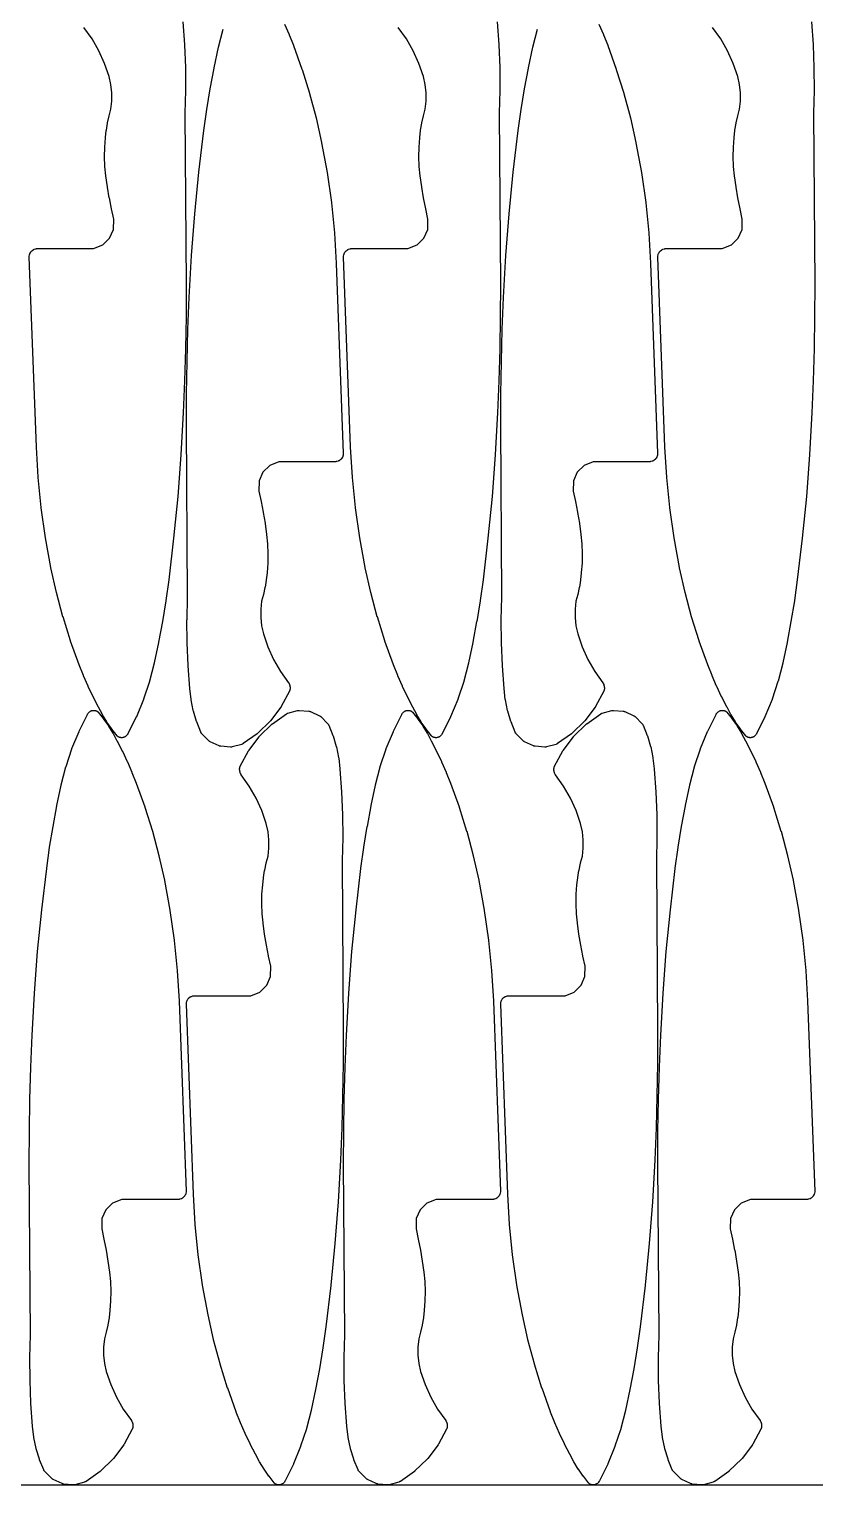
# Model space of a CAD drawing. Header units: metres. Extents: x 0 to 3000, y 0 to 1240.
# Drawn here: x 401 to 736, y 0 to 620 of the extents above; entities that cross this region are included whole.
import ezdxf

# ---------------------------------------------------------------- set-up
doc = ezdxf.new("R2010")
doc.units = ezdxf.units.M

msp = doc.modelspace()

# ---------------------------------------------------------------- linework, layer by layer
at = {"color": 7}
msp.add_lwpolyline([(0, 0), (3000, 0), (3000, 1240), (0, 1240), (0, 0)], close=True, dxfattribs=at)
at = {"color": 1}
for points in [[(466.71, 622.64), (467.42, 612.99), (467.43, 612.92), (467.82, 603.25), (467.82, 603.19), (467.89, 593.52), (467.89, 593.45), (467.63, 583.81), (468.15, 510.93), (468.15, 510.92), (468.15, 510.91), (468.09, 497.26), (468.09, 497.24), (467.87, 483.6), (467.87, 483.57), (467.48, 469.94), (467.48, 469.91), (466.93, 456.28), (466.93, 456.26), (466.93, 456.25), (465.94, 438.49), (465.93, 438.44), (464.57, 420.71), (464.56, 420.67), (462.83, 402.96), (462.83, 402.92), (460.73, 385.25), (460.73, 385.23), (460.72, 385.21), (459.48, 376.34), (459.47, 376.3), (458.03, 367.46), (458.02, 367.42), (456.38, 358.61), (456.37, 358.57), (454.53, 349.81), (454.52, 349.76), (454.51, 349.72), (452.54, 342.05), (452.5, 341.91), (450, 334.41), (449.95, 334.28), (446.95, 326.96), (446.89, 326.84), (443.39, 319.73), (443.37, 319.71), (443.37, 319.69), (443.33, 319.63), (443.29, 319.56), (443.28, 319.54), (443.27, 319.52), (443.05, 319.2), (442.94, 319.04), (442.81, 318.9), (442.67, 318.76), (442.51, 318.64), (442.2, 318.43), (442.04, 318.33), (441.87, 318.25), (441.69, 318.18), (441.51, 318.13), (441.14, 318.05), (440.95, 318.01), (440.75, 318), (440.56, 318), (440.36, 318.03), (439.98, 318.09), (439.93, 318.11), (439.88, 318.11), (439.84, 318.13), (439.79, 318.14), (439.74, 318.15), (439.69, 318.17), (439.65, 318.18), (439.6, 318.2), (439.56, 318.22), (439.51, 318.24), (439.47, 318.26), (439.42, 318.28), (439.38, 318.3), (439.33, 318.33), (439.29, 318.35), (439.25, 318.37), (439.21, 318.4), (439.17, 318.43), (439.13, 318.46), (439.09, 318.49), (439.05, 318.52), (439.01, 318.55), (438.98, 318.58), (438.94, 318.61), (438.91, 318.65), (438.87, 318.69), (438.84, 318.72), (438.81, 318.76), (438.78, 318.8), (438.74, 318.84), (436.55, 321.64), (436.49, 321.73), (434.46, 324.66), (434.4, 324.75), (432.54, 327.78), (432.49, 327.88), (430.8, 331.02), (430.8, 331.03), (430.79, 331.05), (428.55, 335.38), (428.52, 335.44), (426.42, 339.84), (426.39, 339.9), (424.43, 344.37), (424.41, 344.43), (422.59, 348.96), (422.58, 349), (422.57, 349.03), (418.96, 359.1), (418.93, 359.18), (415.74, 369.39), (415.72, 369.47), (412.96, 379.8), (412.94, 379.88), (410.6, 390.32), (410.59, 390.35), (410.58, 390.39), (408.25, 403.06), (408.24, 403.14), (406.43, 415.88), (406.42, 415.97), (405.14, 428.77), (405.14, 428.86), (404.39, 441.71), (404.39, 441.73), (404.39, 441.75), (401.36, 522.58), (401.36, 522.67), (401.36, 522.76), (401.36, 522.77), (401.36, 522.77), (401.37, 522.86), (401.38, 522.95), (401.46, 523.51), (401.5, 523.69), (401.55, 523.87), (401.62, 524.04), (401.71, 524.21), (401.98, 524.67), (402.08, 524.83), (402.19, 524.97), (402.31, 525.1), (402.45, 525.23), (402.87, 525.57), (403.02, 525.68), (403.18, 525.77), (403.34, 525.86), (403.52, 525.92), (404.05, 526.09), (404.07, 526.1), (404.08, 526.1), (404.16, 526.12), (404.24, 526.14), (404.26, 526.15), (404.27, 526.15), (404.35, 526.16), (404.43, 526.18), (404.45, 526.18), (404.47, 526.18), (404.55, 526.18), (404.63, 526.19), (404.65, 526.19), (404.66, 526.19), (428.75, 526.19), (432.67, 527.77), (432.67, 527.77), (435.57, 530.62), (437.2, 534.33), (437.3, 538.71), (436.35, 543.07), (436.34, 543.11), (435.46, 547.72), (435.45, 547.77), (434.67, 552.4), (434.66, 552.44), (434, 557.09), (433.99, 557.13), (433.99, 557.17), (433.59, 561.12), (433.58, 561.24), (433.42, 565.2), (433.42, 565.32), (433.5, 569.28), (433.51, 569.4), (433.83, 573.35), (433.83, 573.38), (433.83, 573.41), (434.17, 576.44), (434.18, 576.55), (434.67, 579.55), (434.69, 579.66), (435.34, 582.63), (435.37, 582.73), (436.12, 585.53), (436.52, 588.99), (436.52, 592.51), (436.13, 596), (435.35, 599.45), (433.46, 605), (431.04, 610.34), (428.12, 615.42), (424.66, 620.28)], [(510.01, 621.76), (511.97, 617.29), (511.99, 617.23), (513.81, 612.7), (513.82, 612.66), (513.84, 612.63), (517.44, 602.56), (517.47, 602.48), (520.66, 592.27), (520.68, 592.19), (523.44, 581.86), (523.46, 581.78), (525.8, 571.34), (525.81, 571.31), (525.82, 571.27), (528.15, 558.6), (528.16, 558.52), (529.97, 545.78), (529.98, 545.7), (531.26, 532.89), (531.26, 532.8), (532.01, 519.95), (532.01, 519.93), (532.01, 519.91), (535.04, 439.08), (535.04, 438.99), (535.04, 438.9), (535.04, 438.89), (535.04, 438.89), (535.03, 438.8), (535.02, 438.71), (534.94, 438.15), (534.9, 437.97), (534.85, 437.79), (534.78, 437.62), (534.69, 437.46), (534.42, 436.99), (534.33, 436.83), (534.21, 436.69), (534.09, 436.56), (533.95, 436.43), (533.53, 436.09), (533.38, 435.98), (533.22, 435.89), (533.06, 435.81), (532.88, 435.74), (532.35, 435.57), (532.33, 435.56), (532.32, 435.56), (532.24, 435.54), (532.16, 435.52), (532.14, 435.52), (532.13, 435.51), (532.05, 435.5), (531.97, 435.49), (531.95, 435.48), (531.93, 435.48), (531.85, 435.48), (531.77, 435.47), (531.76, 435.47), (531.74, 435.47), (507.65, 435.47), (503.73, 433.89), (503.73, 433.89), (500.83, 431.05), (499.2, 427.33), (499.1, 422.95), (500.05, 418.59), (500.06, 418.55), (500.94, 413.94), (500.95, 413.89), (501.73, 409.26), (501.74, 409.22), (502.41, 404.57), (502.41, 404.53), (502.42, 404.49), (502.81, 400.54), (502.82, 400.42), (502.98, 396.46), (502.98, 396.34), (502.9, 392.38), (502.9, 392.26), (502.57, 388.31), (502.57, 388.28), (502.57, 388.25), (502.23, 385.22), (502.22, 385.11), (501.73, 382.11), (501.71, 382.01), (501.06, 379.03), (501.04, 378.93), (500.28, 376.13), (499.88, 372.67), (499.88, 369.15), (500.27, 365.66), (501.05, 362.21), (502.94, 356.66), (505.36, 351.32), (508.28, 346.24), (511.74, 341.38), (511.79, 341.3), (511.84, 341.22), (511.84, 341.22), (511.85, 341.21), (511.89, 341.13), (511.93, 341.05), (512.09, 340.69), (512.16, 340.52), (512.22, 340.34), (512.31, 339.96), (512.35, 339.78), (512.36, 339.6), (512.39, 339.21), (512.39, 339.02), (512.37, 338.83), (512.32, 338.45), (512.31, 338.38), (512.3, 338.32), (512.29, 338.28), (512.29, 338.25), (512.27, 338.19), (512.25, 338.13), (512.24, 338.1), (512.23, 338.06), (512.21, 338), (512.19, 337.94), (512.17, 337.91), (512.16, 337.88), (512.13, 337.82), (512.1, 337.76), (508.64, 331.3), (508.56, 331.17), (508.48, 331.04), (504.09, 325.22), (503.99, 325.11), (503.89, 324.99), (498.66, 319.92), (498.54, 319.81), (498.42, 319.72), (492.44, 315.48), (492.39, 315.45), (492.35, 315.42), (492.31, 315.4), (492.28, 315.38), (492.23, 315.35), (492.18, 315.32), (492.14, 315.31), (492.1, 315.29), (492.05, 315.27), (492, 315.25), (491.96, 315.23), (491.92, 315.22), (491.86, 315.2), (491.81, 315.19), (487.69, 314.07), (487.52, 314.03), (487.35, 314.01), (487.17, 314), (487, 314.01), (482.87, 314.37), (482.7, 314.39), (482.53, 314.43), (482.36, 314.48), (482.2, 314.55), (478.44, 316.28), (478.29, 316.37), (478.14, 316.46), (478, 316.57), (477.87, 316.68), (474.85, 319.7), (474.85, 319.7), (474.84, 319.71), (474.78, 319.78), (474.72, 319.84), (474.72, 319.85), (474.71, 319.86), (474.66, 319.93), (474.6, 320), (474.6, 320.01), (474.59, 320.01), (474.55, 320.09), (474.5, 320.17), (474.5, 320.18), (474.5, 320.18), (474.46, 320.27), (474.42, 320.35), (474.42, 320.35), (474.41, 320.36), (472.65, 324.7), (472.59, 324.88), (471.23, 329.35), (471.19, 329.53), (470.25, 334.11), (470.22, 334.29), (469.7, 338.95), (469.7, 338.99), (469.69, 339.02), (468.98, 348.67), (468.97, 348.74), (468.58, 358.41), (468.58, 358.47), (468.51, 368.15), (468.52, 368.21), (468.77, 377.85), (468.25, 450.73), (468.25, 450.74), (468.25, 450.75), (468.31, 464.4), (468.31, 464.42), (468.53, 478.06), (468.53, 478.09), (468.92, 491.72), (468.92, 491.75), (469.47, 505.38), (469.47, 505.4), (469.47, 505.41), (470.47, 523.18), (470.47, 523.22), (471.83, 540.95), (471.84, 540.99), (473.57, 558.7), (473.57, 558.74), (475.67, 576.41), (475.68, 576.43), (475.68, 576.45), (476.92, 585.32), (476.93, 585.36), (478.38, 594.2), (478.38, 594.24), (480.02, 603.05), (480.03, 603.09), (481.87, 611.86), (481.88, 611.9), (481.89, 611.94), (483.86, 619.61)], [(600.49, 622.64), (601.21, 612.99), (601.21, 612.92), (601.6, 603.25), (601.61, 603.19), (601.67, 593.52), (601.67, 593.45), (601.41, 583.81), (601.94, 510.93), (601.94, 510.92), (601.94, 510.91), (601.88, 497.26), (601.88, 497.24), (601.66, 483.6), (601.66, 483.57), (601.27, 469.94), (601.27, 469.91), (600.72, 456.28), (600.72, 456.26), (600.72, 456.25), (599.72, 438.49), (599.72, 438.44), (598.35, 420.71), (598.35, 420.67), (596.62, 402.96), (596.61, 402.92), (594.52, 385.25), (594.51, 385.23), (594.51, 385.21), (593.26, 376.34), (593.26, 376.3), (591.81, 367.46), (591.8, 367.42), (590.16, 358.61), (590.15, 358.57), (588.32, 349.81), (588.31, 349.76), (588.3, 349.72), (586.32, 342.05), (586.28, 341.91), (583.79, 334.41), (583.74, 334.28), (580.73, 326.96), (580.68, 326.84), (577.17, 319.73), (577.16, 319.71), (577.15, 319.69), (577.11, 319.63), (577.08, 319.56), (577.06, 319.54), (577.05, 319.52), (576.84, 319.2), (576.72, 319.04), (576.59, 318.9), (576.45, 318.76), (576.3, 318.64), (575.99, 318.43), (575.82, 318.33), (575.65, 318.25), (575.48, 318.18), (575.29, 318.13), (574.93, 318.05), (574.73, 318.01), (574.54, 318), (574.34, 318), (574.15, 318.03), (573.77, 318.09), (573.72, 318.11), (573.67, 318.11), (573.62, 318.13), (573.58, 318.14), (573.53, 318.15), (573.48, 318.17), (573.43, 318.18), (573.39, 318.2), (573.34, 318.22), (573.29, 318.24), (573.25, 318.26), (573.21, 318.28), (573.16, 318.3), (573.12, 318.33), (573.08, 318.35), (573.04, 318.37), (573, 318.4), (572.95, 318.43), (572.92, 318.46), (572.88, 318.49), (572.84, 318.52), (572.8, 318.55), (572.76, 318.58), (572.73, 318.61), (572.69, 318.65), (572.66, 318.69), (572.63, 318.72), (572.59, 318.76), (572.56, 318.8), (572.53, 318.84), (570.34, 321.64), (570.27, 321.73), (568.25, 324.66), (568.19, 324.75), (566.33, 327.78), (566.27, 327.88), (564.59, 331.02), (564.58, 331.03), (564.58, 331.05), (562.33, 335.38), (562.31, 335.44), (560.2, 339.84), (560.18, 339.9), (558.22, 344.37), (558.19, 344.43), (556.38, 348.96), (556.37, 349), (556.35, 349.03), (552.74, 359.1), (552.72, 359.18), (549.53, 369.39), (549.51, 369.47), (546.74, 379.8), (546.72, 379.88), (544.38, 390.32), (544.38, 390.35), (544.37, 390.39), (542.04, 403.06), (542.02, 403.14), (540.22, 415.88), (540.21, 415.97), (538.93, 428.77), (538.92, 428.86), (538.17, 441.71), (538.17, 441.73), (538.17, 441.75), (535.14, 522.58), (535.14, 522.67), (535.14, 522.76), (535.15, 522.77), (535.15, 522.77), (535.16, 522.86), (535.16, 522.95), (535.25, 523.51), (535.29, 523.69), (535.34, 523.87), (535.41, 524.04), (535.49, 524.21), (535.76, 524.67), (535.86, 524.83), (535.97, 524.97), (536.1, 525.1), (536.23, 525.23), (536.65, 525.57), (536.8, 525.68), (536.96, 525.77), (537.13, 525.86), (537.3, 525.92), (537.84, 526.09), (537.85, 526.1), (537.87, 526.1), (537.95, 526.12), (538.03, 526.14), (538.04, 526.15), (538.06, 526.15), (538.14, 526.16), (538.22, 526.18), (538.24, 526.18), (538.25, 526.18), (538.33, 526.18), (538.41, 526.19), (538.43, 526.19), (538.45, 526.19), (562.54, 526.19), (566.46, 527.77), (566.46, 527.77), (569.35, 530.62), (570.99, 534.33), (571.09, 538.71), (570.14, 543.07), (570.13, 543.11), (569.24, 547.72), (569.23, 547.77), (568.46, 552.4), (568.45, 552.44), (567.78, 557.09), (567.78, 557.13), (567.77, 557.17), (567.37, 561.12), (567.36, 561.24), (567.21, 565.2), (567.2, 565.32), (567.29, 569.28), (567.29, 569.4), (567.61, 573.35), (567.62, 573.38), (567.62, 573.41), (567.95, 576.44), (567.97, 576.55), (568.46, 579.55), (568.48, 579.66), (569.13, 582.63), (569.15, 582.73), (569.91, 585.53), (570.3, 588.99), (570.31, 592.51), (569.92, 596), (569.13, 599.45), (567.24, 605), (564.83, 610.34), (561.91, 615.42), (558.45, 620.28)], [(643.8, 621.76), (645.75, 617.29), (645.78, 617.23), (647.6, 612.7), (647.61, 612.66), (647.62, 612.63), (651.23, 602.56), (651.25, 602.48), (654.44, 592.27), (654.47, 592.19), (657.23, 581.86), (657.25, 581.78), (659.59, 571.34), (659.59, 571.31), (659.6, 571.27), (661.94, 558.6), (661.95, 558.52), (663.76, 545.78), (663.77, 545.7), (665.04, 532.89), (665.05, 532.8), (665.8, 519.95), (665.8, 519.93), (665.8, 519.91), (668.83, 439.08), (668.83, 438.99), (668.83, 438.9), (668.83, 438.89), (668.83, 438.89), (668.82, 438.8), (668.81, 438.71), (668.72, 438.15), (668.69, 437.97), (668.63, 437.79), (668.56, 437.62), (668.48, 437.46), (668.21, 436.99), (668.11, 436.83), (668, 436.69), (667.88, 436.56), (667.74, 436.43), (667.32, 436.09), (667.17, 435.98), (667.01, 435.89), (666.84, 435.81), (666.67, 435.74), (666.14, 435.57), (666.12, 435.56), (666.11, 435.56), (666.03, 435.54), (665.95, 435.52), (665.93, 435.52), (665.91, 435.51), (665.83, 435.5), (665.75, 435.49), (665.74, 435.48), (665.72, 435.48), (665.64, 435.48), (665.56, 435.47), (665.54, 435.47), (665.52, 435.47), (641.44, 435.47), (637.52, 433.89), (637.52, 433.89), (634.62, 431.05), (632.99, 427.33), (632.89, 422.95), (633.83, 418.59), (633.84, 418.55), (634.73, 413.94), (634.74, 413.89), (635.52, 409.26), (635.52, 409.22), (636.19, 404.57), (636.19, 404.53), (636.2, 404.49), (636.6, 400.54), (636.61, 400.42), (636.77, 396.46), (636.77, 396.34), (636.69, 392.38), (636.68, 392.26), (636.36, 388.31), (636.36, 388.28), (636.35, 388.25), (636.02, 385.22), (636, 385.11), (635.51, 382.11), (635.49, 382.01), (634.85, 379.03), (634.82, 378.93), (634.06, 376.13), (633.67, 372.67), (633.67, 369.15), (634.06, 365.66), (634.84, 362.21), (636.73, 356.66), (639.15, 351.32), (642.07, 346.24), (645.53, 341.38), (645.58, 341.3), (645.62, 341.22), (645.63, 341.22), (645.63, 341.21), (645.67, 341.13), (645.72, 341.05), (645.88, 340.69), (645.95, 340.52), (646, 340.34), (646.1, 339.96), (646.13, 339.78), (646.15, 339.6), (646.17, 339.21), (646.17, 339.02), (646.16, 338.83), (646.11, 338.45), (646.1, 338.38), (646.09, 338.32), (646.08, 338.28), (646.07, 338.25), (646.05, 338.19), (646.04, 338.13), (646.03, 338.1), (646.02, 338.06), (645.99, 338), (645.97, 337.94), (645.96, 337.91), (645.95, 337.88), (645.92, 337.82), (645.89, 337.76), (642.43, 331.3), (642.35, 331.17), (642.26, 331.04), (637.88, 325.22), (637.78, 325.11), (637.67, 324.99), (632.45, 319.92), (632.33, 319.81), (632.21, 319.72), (626.23, 315.48), (626.18, 315.45), (626.13, 315.42), (626.1, 315.4), (626.06, 315.38), (626.01, 315.35), (625.96, 315.32), (625.92, 315.31), (625.89, 315.29), (625.83, 315.27), (625.78, 315.25), (625.74, 315.23), (625.7, 315.22), (625.65, 315.2), (625.59, 315.19), (621.48, 314.07), (621.31, 314.03), (621.13, 314.01), (620.96, 314), (620.78, 314.01), (616.65, 314.37), (616.48, 314.39), (616.31, 314.43), (616.15, 314.48), (615.99, 314.55), (612.23, 316.28), (612.07, 316.37), (611.92, 316.46), (611.78, 316.57), (611.65, 316.68), (608.64, 319.7), (608.63, 319.7), (608.63, 319.71), (608.57, 319.78), (608.51, 319.84), (608.5, 319.85), (608.5, 319.86), (608.44, 319.93), (608.39, 320), (608.39, 320.01), (608.38, 320.01), (608.33, 320.09), (608.29, 320.17), (608.28, 320.18), (608.28, 320.18), (608.24, 320.27), (608.2, 320.35), (608.2, 320.35), (608.2, 320.36), (606.43, 324.7), (606.37, 324.88), (605.02, 329.35), (604.97, 329.53), (604.03, 334.11), (604, 334.29), (603.49, 338.95), (603.48, 338.99), (603.48, 339.02), (602.76, 348.67), (602.76, 348.74), (602.37, 358.41), (602.37, 358.47), (602.3, 368.15), (602.3, 368.21), (602.56, 377.85), (602.04, 450.73), (602.04, 450.74), (602.04, 450.75), (602.09, 464.4), (602.09, 464.42), (602.32, 478.06), (602.32, 478.09), (602.7, 491.72), (602.7, 491.75), (603.25, 505.38), (603.25, 505.4), (603.25, 505.41), (604.25, 523.18), (604.25, 523.22), (605.62, 540.95), (605.62, 540.99), (607.35, 558.7), (607.36, 558.74), (609.46, 576.41), (609.46, 576.43), (609.46, 576.45), (610.71, 585.32), (610.72, 585.36), (612.16, 594.2), (612.17, 594.24), (613.81, 603.05), (613.82, 603.09), (615.65, 611.86), (615.67, 611.9), (615.68, 611.94), (617.65, 619.61)], [(734.28, 622.64), (735, 612.99), (735, 612.92), (735.39, 603.25), (735.39, 603.19), (735.46, 593.52), (735.46, 593.45), (735.2, 583.81), (735.72, 510.93), (735.72, 510.92), (735.72, 510.91), (735.66, 497.26), (735.66, 497.24), (735.44, 483.6), (735.44, 483.57), (735.06, 469.94), (735.06, 469.91), (734.51, 456.28), (734.5, 456.26), (734.5, 456.25), (733.51, 438.49), (733.5, 438.44), (732.14, 420.71), (732.14, 420.67), (730.4, 402.96), (730.4, 402.92), (728.3, 385.25), (728.3, 385.23), (728.3, 385.21), (727.05, 376.34), (727.04, 376.3), (725.6, 367.46), (725.59, 367.42), (723.95, 358.61), (723.94, 358.57), (722.1, 349.81), (722.09, 349.76), (722.08, 349.72), (720.11, 342.05), (720.07, 341.91), (717.57, 334.41), (717.53, 334.28), (714.52, 326.96), (714.46, 326.84), (710.96, 319.73), (710.95, 319.71), (710.94, 319.69), (710.9, 319.63), (710.86, 319.56), (710.85, 319.54), (710.84, 319.52), (710.62, 319.2), (710.51, 319.04), (710.38, 318.9), (710.24, 318.76), (710.08, 318.64), (709.77, 318.43), (709.61, 318.33), (709.44, 318.25), (709.26, 318.18), (709.08, 318.13), (708.71, 318.05), (708.52, 318.01), (708.33, 318), (708.13, 318), (707.94, 318.03), (707.55, 318.09), (707.5, 318.11), (707.45, 318.11), (707.41, 318.13), (707.36, 318.14), (707.31, 318.15), (707.26, 318.17), (707.22, 318.18), (707.18, 318.2), (707.13, 318.22), (707.08, 318.24), (707.04, 318.26), (707, 318.28), (706.95, 318.3), (706.9, 318.33), (706.87, 318.35), (706.82, 318.37), (706.78, 318.4), (706.74, 318.43), (706.7, 318.46), (706.66, 318.49), (706.62, 318.52), (706.58, 318.55), (706.55, 318.58), (706.52, 318.61), (706.48, 318.65), (706.44, 318.69), (706.41, 318.72), (706.38, 318.76), (706.35, 318.8), (706.31, 318.84), (704.13, 321.64), (704.06, 321.73), (702.03, 324.66), (701.97, 324.75), (700.12, 327.78), (700.06, 327.88), (698.38, 331.02), (698.37, 331.03), (698.36, 331.05), (696.12, 335.38), (696.09, 335.44), (693.99, 339.84), (693.96, 339.9), (692, 344.37), (691.98, 344.43), (690.16, 348.96), (690.15, 349), (690.14, 349.03), (686.53, 359.1), (686.5, 359.18), (683.32, 369.39), (683.29, 369.47), (680.53, 379.8), (680.51, 379.88), (678.17, 390.32), (678.16, 390.35), (678.16, 390.39), (675.82, 403.06), (675.81, 403.14), (674, 415.88), (673.99, 415.97), (672.71, 428.77), (672.71, 428.86), (671.96, 441.71), (671.96, 441.73), (671.96, 441.75), (668.93, 522.58), (668.93, 522.67), (668.93, 522.76), (668.93, 522.77), (668.93, 522.77), (668.94, 522.86), (668.95, 522.95), (669.03, 523.51), (669.07, 523.69), (669.12, 523.87), (669.19, 524.04), (669.28, 524.21), (669.55, 524.67), (669.65, 524.83), (669.76, 524.97), (669.88, 525.1), (670.02, 525.23), (670.44, 525.57), (670.59, 525.68), (670.75, 525.77), (670.92, 525.86), (671.09, 525.92), (671.62, 526.09), (671.64, 526.1), (671.65, 526.1), (671.73, 526.12), (671.81, 526.14), (671.83, 526.15), (671.84, 526.15), (671.92, 526.16), (672, 526.18), (672.02, 526.18), (672.04, 526.18), (672.12, 526.18), (672.2, 526.19), (672.22, 526.19), (672.23, 526.19), (696.32, 526.19), (700.24, 527.77), (700.24, 527.77), (703.14, 530.62), (704.77, 534.33), (704.87, 538.71), (703.93, 543.07), (703.92, 543.11), (703.03, 547.72), (703.02, 547.77), (702.24, 552.4), (702.24, 552.44), (701.57, 557.09), (701.56, 557.13), (701.56, 557.17), (701.16, 561.12), (701.15, 561.24), (700.99, 565.2), (700.99, 565.32), (701.07, 569.28), (701.08, 569.4), (701.4, 573.35), (701.4, 573.38), (701.4, 573.41), (701.74, 576.44), (701.75, 576.55), (702.25, 579.55), (702.27, 579.66), (702.91, 582.63), (702.94, 582.73), (703.7, 585.53), (704.09, 588.99), (704.09, 592.51), (703.7, 596), (702.92, 599.45), (701.03, 605), (698.61, 610.34), (695.69, 615.42), (692.23, 620.28)]]:
    msp.add_lwpolyline(points, dxfattribs=at)
for points in [[(436.84, 119.89), (433.94, 117.05), (432.31, 113.33), (432.21, 108.95), (433.15, 104.59), (433.16, 104.55), (434.05, 99.94), (434.06, 99.89), (434.84, 95.26), (434.84, 95.22), (435.51, 90.57), (435.52, 90.53), (435.52, 90.49), (435.92, 86.54), (435.93, 86.42), (436.09, 82.46), (436.09, 82.34), (436.01, 78.38), (436, 78.26), (435.68, 74.31), (435.68, 74.28), (435.68, 74.25), (435.34, 71.22), (435.33, 71.11), (434.83, 68.11), (434.81, 68.01), (434.17, 65.03), (434.14, 64.93), (433.38, 62.13), (432.99, 58.67), (432.99, 55.15), (433.38, 51.66), (434.16, 48.21), (436.05, 42.66), (438.47, 37.32), (441.39, 32.24), (444.85, 27.38), (444.9, 27.3), (444.95, 27.22), (444.95, 27.22), (444.95, 27.21), (444.99, 27.13), (445.04, 27.05), (445.2, 26.69), (445.27, 26.52), (445.32, 26.34), (445.42, 25.96), (445.45, 25.78), (445.47, 25.6), (445.49, 25.21), (445.5, 25.02), (445.48, 24.83), (445.43, 24.45), (445.42, 24.38), (445.41, 24.32), (445.4, 24.28), (445.39, 24.25), (445.38, 24.19), (445.36, 24.13), (445.35, 24.1), (445.34, 24.06), (445.32, 24), (445.29, 23.94), (445.28, 23.91), (445.27, 23.88), (445.24, 23.82), (445.21, 23.76), (441.75, 17.3), (441.67, 17.17), (441.58, 17.04), (437.2, 11.22), (437.1, 11.11), (436.99, 10.99), (431.77, 5.92), (431.65, 5.81), (431.53, 5.72), (425.55, 1.48), (425.5, 1.45), (425.45, 1.42), (425.42, 1.4), (425.38, 1.38), (425.33, 1.35), (425.28, 1.32), (425.24, 1.31), (425.21, 1.29), (425.15, 1.27), (425.1, 1.25), (425.06, 1.23), (425.03, 1.22), (424.97, 1.2), (424.92, 1.19), (420.8, 0.07), (420.63, 0.03), (420.45, 0.01), (420.28, 0), (420.1, 0.01), (415.98, 0.37), (415.8, 0.39), (415.64, 0.43), (415.47, 0.48), (415.31, 0.55), (411.55, 2.28), (411.39, 2.37), (411.24, 2.46), (411.1, 2.57), (410.98, 2.68), (407.96, 5.7), (407.95, 5.7), (407.95, 5.71), (407.89, 5.78), (407.83, 5.84), (407.82, 5.85), (407.82, 5.86), (407.76, 5.93), (407.71, 6), (407.71, 6.01), (407.7, 6.01), (407.66, 6.09), (407.61, 6.17), (407.61, 6.18), (407.6, 6.18), (407.56, 6.27), (407.52, 6.35), (407.52, 6.35), (407.52, 6.36), (405.76, 10.7), (405.69, 10.88), (404.34, 15.35), (404.29, 15.53), (403.35, 20.11), (403.32, 20.29), (402.81, 24.95), (402.8, 24.99), (402.8, 25.02), (402.08, 34.67), (402.08, 34.74), (401.69, 44.41), (401.69, 44.47), (401.62, 54.15), (401.62, 54.21), (401.88, 63.85), (401.36, 136.73), (401.36, 136.74), (401.36, 136.75), (401.41, 150.4), (401.42, 150.42), (401.64, 164.06), (401.64, 164.09), (402.02, 177.72), (402.02, 177.75), (402.57, 191.38), (402.58, 191.4), (402.58, 191.41), (403.57, 209.18), (403.57, 209.22), (404.94, 226.95), (404.94, 226.99), (406.68, 244.7), (406.68, 244.74), (408.78, 262.41), (408.78, 262.43), (408.78, 262.45), (410.03, 271.32), (410.04, 271.36), (411.48, 280.2), (411.49, 280.24), (413.13, 289.05), (413.14, 289.09), (414.98, 297.86), (414.99, 297.9), (415, 297.94), (416.97, 305.61), (417.01, 305.75), (419.51, 313.25), (419.55, 313.38), (422.56, 320.7), (422.62, 320.83), (426.12, 327.93), (426.13, 327.95), (426.14, 327.97), (426.18, 328.03), (426.22, 328.1), (426.23, 328.12), (426.24, 328.14), (426.46, 328.46), (426.57, 328.62), (426.7, 328.77), (426.84, 328.9), (427, 329.02), (427.31, 329.23), (427.47, 329.33), (427.64, 329.41), (427.82, 329.48), (428, 329.53), (428.37, 329.61), (428.56, 329.65), (428.75, 329.66), (428.95, 329.66), (429.14, 329.63), (429.53, 329.57), (429.58, 329.56), (429.63, 329.55), (429.67, 329.53), (429.72, 329.52), (429.77, 329.51), (429.82, 329.49), (429.86, 329.48), (429.9, 329.46), (429.95, 329.44), (430, 329.42), (430.04, 329.4), (430.08, 329.38), (430.13, 329.36), (430.18, 329.34), (430.21, 329.31), (430.26, 329.29), (430.3, 329.26), (430.34, 329.23), (430.38, 329.2), (430.42, 329.18), (430.45, 329.14), (430.5, 329.11), (430.53, 329.08), (430.56, 329.05), (430.6, 329.01), (430.64, 328.97), (430.67, 328.94), (430.7, 328.91), (430.73, 328.86), (430.77, 328.83), (432.95, 326.02), (433.02, 325.93), (435.05, 323), (435.11, 322.91), (436.96, 319.88), (437.02, 319.78), (438.7, 316.64), (438.71, 316.63), (438.72, 316.61), (440.96, 312.28), (440.99, 312.22), (443.09, 307.82), (443.12, 307.76), (445.08, 303.29), (445.1, 303.23), (446.92, 298.7), (446.93, 298.66), (446.94, 298.63), (450.55, 288.56), (450.58, 288.48), (453.76, 278.27), (453.79, 278.19), (456.55, 267.86), (456.57, 267.78), (458.91, 257.34), (458.92, 257.31), (458.92, 257.27), (461.26, 244.6), (461.27, 244.52), (463.08, 231.78), (463.09, 231.7), (464.36, 218.89), (464.37, 218.8), (465.12, 205.95), (465.12, 205.93), (465.12, 205.91), (468.15, 125.08), (468.15, 124.99), (468.15, 124.9), (468.15, 124.89), (468.15, 124.89), (468.14, 124.8), (468.13, 124.71), (468.05, 124.15), (468.01, 123.97), (467.96, 123.79), (467.89, 123.62), (467.8, 123.46), (467.53, 122.99), (467.43, 122.83), (467.32, 122.69), (467.2, 122.56), (467.06, 122.43), (466.64, 122.09), (466.49, 121.98), (466.33, 121.89), (466.16, 121.81), (465.99, 121.74), (465.46, 121.57), (465.44, 121.56), (465.43, 121.56), (465.35, 121.54), (465.27, 121.52), (465.25, 121.52), (465.24, 121.51), (465.16, 121.5), (465.07, 121.49), (465.06, 121.48), (465.04, 121.48), (464.96, 121.48), (464.88, 121.47), (464.86, 121.47), (464.85, 121.47), (440.76, 121.47), (436.84, 119.89)], [(499.56, 209.77), (502.46, 212.62), (504.09, 216.33), (504.19, 220.71), (503.25, 225.07), (503.24, 225.11), (502.35, 229.72), (502.34, 229.77), (501.56, 234.4), (501.56, 234.44), (500.89, 239.09), (500.88, 239.13), (500.88, 239.17), (500.48, 243.12), (500.47, 243.24), (500.31, 247.2), (500.31, 247.32), (500.39, 251.28), (500.4, 251.4), (500.72, 255.35), (500.72, 255.38), (500.73, 255.41), (501.06, 258.44), (501.08, 258.55), (501.57, 261.55), (501.59, 261.66), (502.23, 264.63), (502.26, 264.73), (503.02, 267.53), (503.41, 270.99), (503.41, 274.51), (503.02, 278), (502.24, 281.45), (500.35, 287), (497.93, 292.34), (495.01, 297.42), (491.55, 302.28), (491.5, 302.36), (491.45, 302.44), (491.45, 302.44), (491.45, 302.45), (491.41, 302.53), (491.36, 302.61), (491.2, 302.97), (491.13, 303.14), (491.08, 303.32), (490.98, 303.7), (490.95, 303.88), (490.93, 304.06), (490.91, 304.45), (490.91, 304.64), (490.92, 304.83), (490.97, 305.21), (490.98, 305.28), (490.99, 305.35), (491, 305.38), (491.01, 305.41), (491.03, 305.47), (491.04, 305.54), (491.05, 305.57), (491.06, 305.6), (491.09, 305.66), (491.11, 305.72), (491.12, 305.75), (491.13, 305.78), (491.16, 305.84), (491.19, 305.9), (494.65, 312.36), (494.73, 312.49), (494.82, 312.62), (499.2, 318.44), (499.3, 318.56), (499.41, 318.67), (504.63, 323.74), (504.75, 323.85), (504.87, 323.94), (510.85, 328.18), (510.9, 328.21), (510.95, 328.24), (510.98, 328.26), (511.02, 328.28), (511.07, 328.31), (511.12, 328.34), (511.16, 328.35), (511.19, 328.37), (511.25, 328.39), (511.3, 328.42), (511.34, 328.43), (511.38, 328.44), (511.43, 328.46), (511.48, 328.48), (515.6, 329.59), (515.77, 329.63), (515.95, 329.65), (516.12, 329.66), (516.3, 329.65), (520.43, 329.29), (520.6, 329.27), (520.77, 329.23), (520.93, 329.18), (521.09, 329.11), (524.85, 327.38), (525.01, 327.3), (525.16, 327.2), (525.3, 327.09), (525.43, 326.98), (528.44, 323.96), (528.45, 323.96), (528.45, 323.95), (528.51, 323.88), (528.57, 323.82), (528.58, 323.81), (528.58, 323.81), (528.64, 323.73), (528.69, 323.66), (528.69, 323.65), (528.7, 323.65), (528.75, 323.57), (528.79, 323.49), (528.8, 323.48), (528.8, 323.48), (528.84, 323.4), (528.88, 323.31), (528.88, 323.31), (528.88, 323.3), (530.65, 318.96), (530.71, 318.78), (532.06, 314.31), (532.11, 314.13), (533.05, 309.55), (533.08, 309.37), (533.59, 304.71), (533.6, 304.67), (533.6, 304.64), (534.32, 294.99), (534.32, 294.92), (534.71, 285.25), (534.71, 285.19), (534.78, 275.52), (534.78, 275.45), (534.52, 265.81), (535.04, 192.93), (535.04, 192.92), (535.04, 192.91), (534.99, 179.26), (534.99, 179.24), (534.76, 165.6), (534.76, 165.57), (534.38, 151.94), (534.38, 151.91), (533.83, 138.28), (533.83, 138.26), (533.83, 138.25), (532.83, 120.49), (532.83, 120.44), (531.46, 102.71), (531.46, 102.67), (529.73, 84.96), (529.72, 84.92), (527.62, 67.25), (527.62, 67.23), (527.62, 67.21), (526.37, 58.34), (526.36, 58.3), (524.92, 49.46), (524.91, 49.42), (523.27, 40.61), (523.26, 40.57), (521.43, 31.81), (521.41, 31.76), (521.4, 31.72), (519.43, 24.05), (519.39, 23.91), (516.89, 16.41), (516.85, 16.28), (513.84, 8.96), (513.78, 8.84), (510.28, 1.73), (510.27, 1.71), (510.26, 1.69), (510.22, 1.63), (510.18, 1.56), (510.17, 1.54), (510.16, 1.52), (509.95, 1.2), (509.83, 1.04), (509.7, 0.9), (509.56, 0.76), (509.4, 0.64), (509.09, 0.43), (508.93, 0.33), (508.76, 0.25), (508.58, 0.18), (508.4, 0.13), (508.03, 0.05), (507.84, 0.01), (507.65, 0), (507.45, 0), (507.26, 0.03), (506.87, 0.09), (506.82, 0.11), (506.77, 0.11), (506.73, 0.13), (506.68, 0.14), (506.63, 0.15), (506.58, 0.17), (506.54, 0.18), (506.5, 0.2), (506.45, 0.22), (506.4, 0.24), (506.36, 0.26), (506.32, 0.28), (506.27, 0.3), (506.23, 0.33), (506.19, 0.35), (506.15, 0.37), (506.1, 0.4), (506.06, 0.43), (506.02, 0.46), (505.99, 0.49), (505.95, 0.52), (505.91, 0.55), (505.87, 0.58), (505.84, 0.61), (505.8, 0.65), (505.76, 0.69), (505.73, 0.72), (505.7, 0.76), (505.67, 0.8), (505.64, 0.84), (503.45, 3.64), (503.38, 3.73), (501.36, 6.66), (501.29, 6.75), (499.44, 9.78), (499.38, 9.88), (497.7, 13.02), (497.69, 13.03), (497.68, 13.05), (495.44, 17.38), (495.41, 17.44), (493.31, 21.84), (493.28, 21.9), (491.32, 26.37), (491.3, 26.43), (489.48, 30.96), (489.47, 31), (489.46, 31.03), (485.85, 41.1), (485.82, 41.18), (482.64, 51.39), (482.61, 51.47), (479.85, 61.8), (479.83, 61.88), (477.49, 72.32), (477.49, 72.35), (477.48, 72.39), (475.14, 85.06), (475.13, 85.14), (473.32, 97.88), (473.31, 97.97), (472.04, 110.77), (472.03, 110.86), (471.28, 123.71), (471.28, 123.73), (471.28, 123.75), (468.25, 204.58), (468.25, 204.67), (468.25, 204.76), (468.25, 204.77), (468.25, 204.77), (468.26, 204.86), (468.27, 204.95), (468.36, 205.51), (468.39, 205.69), (468.45, 205.87), (468.51, 206.04), (468.6, 206.21), (468.87, 206.67), (468.97, 206.83), (469.08, 206.97), (469.2, 207.1), (469.34, 207.23), (469.76, 207.57), (469.91, 207.68), (470.07, 207.77), (470.24, 207.86), (470.41, 207.92), (470.94, 208.09), (470.96, 208.1), (470.97, 208.1), (471.05, 208.12), (471.13, 208.14), (471.15, 208.15), (471.17, 208.15), (471.25, 208.16), (471.33, 208.18), (471.34, 208.18), (471.36, 208.18), (471.44, 208.18), (471.52, 208.19), (471.54, 208.19), (471.56, 208.19), (495.64, 208.19), (499.56, 209.77)], [(570.62, 119.89), (567.73, 117.05), (566.09, 113.33), (565.99, 108.95), (566.94, 104.59), (566.95, 104.55), (567.84, 99.94), (567.85, 99.89), (568.62, 95.26), (568.63, 95.22), (569.3, 90.57), (569.3, 90.53), (569.31, 90.49), (569.71, 86.54), (569.71, 86.42), (569.87, 82.46), (569.87, 82.34), (569.79, 78.38), (569.79, 78.26), (569.47, 74.31), (569.46, 74.28), (569.46, 74.25), (569.13, 71.22), (569.11, 71.11), (568.62, 68.11), (568.6, 68.01), (567.95, 65.03), (567.93, 64.93), (567.17, 62.13), (566.78, 58.67), (566.77, 55.15), (567.16, 51.66), (567.95, 48.21), (569.84, 42.66), (572.25, 37.32), (575.17, 32.24), (578.63, 27.38), (578.68, 27.3), (578.73, 27.22), (578.74, 27.22), (578.74, 27.21), (578.78, 27.13), (578.82, 27.05), (578.99, 26.69), (579.06, 26.52), (579.11, 26.34), (579.2, 25.96), (579.24, 25.78), (579.26, 25.6), (579.28, 25.21), (579.28, 25.02), (579.27, 24.83), (579.21, 24.45), (579.2, 24.38), (579.19, 24.32), (579.19, 24.28), (579.18, 24.25), (579.16, 24.19), (579.15, 24.13), (579.13, 24.1), (579.13, 24.06), (579.1, 24), (579.08, 23.94), (579.07, 23.91), (579.05, 23.88), (579.02, 23.82), (578.99, 23.76), (575.54, 17.3), (575.46, 17.17), (575.37, 17.04), (570.98, 11.22), (570.89, 11.11), (570.78, 10.99), (565.55, 5.92), (565.44, 5.81), (565.31, 5.72), (559.33, 1.48), (559.29, 1.45), (559.24, 1.42), (559.2, 1.4), (559.17, 1.38), (559.12, 1.35), (559.07, 1.32), (559.03, 1.31), (558.99, 1.29), (558.94, 1.27), (558.89, 1.25), (558.85, 1.23), (558.81, 1.22), (558.76, 1.2), (558.7, 1.19), (554.59, 0.07), (554.41, 0.03), (554.24, 0.01), (554.06, 0), (553.89, 0.01), (549.76, 0.37), (549.59, 0.39), (549.42, 0.43), (549.26, 0.48), (549.1, 0.55), (545.34, 2.28), (545.18, 2.37), (545.03, 2.46), (544.89, 2.57), (544.76, 2.68), (541.74, 5.7), (541.74, 5.7), (541.73, 5.71), (541.67, 5.78), (541.61, 5.84), (541.61, 5.85), (541.6, 5.86), (541.55, 5.93), (541.5, 6), (541.49, 6.01), (541.49, 6.01), (541.44, 6.09), (541.39, 6.17), (541.39, 6.18), (541.39, 6.18), (541.35, 6.27), (541.31, 6.35), (541.31, 6.35), (541.31, 6.36), (539.54, 10.7), (539.48, 10.88), (538.12, 15.35), (538.08, 15.53), (537.14, 20.11), (537.11, 20.29), (536.59, 24.95), (536.59, 24.99), (536.59, 25.02), (535.87, 34.67), (535.87, 34.74), (535.48, 44.41), (535.47, 44.47), (535.41, 54.15), (535.41, 54.21), (535.67, 63.85), (535.14, 136.73), (535.14, 136.74), (535.14, 136.75), (535.2, 150.4), (535.2, 150.42), (535.42, 164.06), (535.42, 164.09), (535.81, 177.72), (535.81, 177.75), (536.36, 191.38), (536.36, 191.4), (536.36, 191.41), (537.36, 209.18), (537.36, 209.22), (538.73, 226.95), (538.73, 226.99), (540.46, 244.7), (540.47, 244.74), (542.56, 262.41), (542.57, 262.43), (542.57, 262.45), (543.82, 271.32), (543.82, 271.36), (545.27, 280.2), (545.28, 280.24), (546.92, 289.05), (546.93, 289.09), (548.76, 297.86), (548.77, 297.9), (548.78, 297.94), (550.76, 305.61), (550.8, 305.75), (553.29, 313.25), (553.34, 313.38), (556.35, 320.7), (556.4, 320.83), (559.91, 327.93), (559.92, 327.95), (559.93, 327.97), (559.97, 328.03), (560, 328.1), (560.02, 328.12), (560.03, 328.14), (560.24, 328.46), (560.36, 328.62), (560.49, 328.77), (560.63, 328.9), (560.78, 329.02), (561.09, 329.23), (561.26, 329.33), (561.43, 329.41), (561.6, 329.48), (561.79, 329.53), (562.15, 329.61), (562.35, 329.65), (562.54, 329.66), (562.74, 329.66), (562.93, 329.63), (563.31, 329.57), (563.36, 329.56), (563.41, 329.55), (563.46, 329.53), (563.5, 329.52), (563.55, 329.51), (563.6, 329.49), (563.65, 329.48), (563.69, 329.46), (563.74, 329.44), (563.79, 329.42), (563.83, 329.4), (563.87, 329.38), (563.91, 329.36), (563.96, 329.34), (564, 329.31), (564.04, 329.29), (564.08, 329.26), (564.13, 329.23), (564.16, 329.2), (564.2, 329.18), (564.24, 329.14), (564.28, 329.11), (564.32, 329.08), (564.35, 329.05), (564.39, 329.01), (564.42, 328.97), (564.45, 328.94), (564.49, 328.91), (564.52, 328.86), (564.55, 328.83), (566.74, 326.02), (566.81, 325.93), (568.83, 323), (568.89, 322.91), (570.75, 319.88), (570.81, 319.78), (572.49, 316.64), (572.5, 316.63), (572.5, 316.61), (574.75, 312.28), (574.77, 312.22), (576.88, 307.82), (576.9, 307.76), (578.86, 303.29), (578.89, 303.23), (580.7, 298.7), (580.71, 298.66), (580.73, 298.63), (584.34, 288.56), (584.36, 288.48), (587.55, 278.27), (587.57, 278.19), (590.34, 267.86), (590.36, 267.78), (592.69, 257.34), (592.7, 257.31), (592.71, 257.27), (595.04, 244.6), (595.06, 244.52), (596.86, 231.78), (596.87, 231.7), (598.15, 218.89), (598.16, 218.8), (598.91, 205.95), (598.91, 205.93), (598.91, 205.91), (601.94, 125.08), (601.94, 124.99), (601.93, 124.9), (601.93, 124.89), (601.93, 124.89), (601.92, 124.8), (601.92, 124.71), (601.83, 124.15), (601.79, 123.97), (601.74, 123.79), (601.67, 123.62), (601.59, 123.46), (601.32, 122.99), (601.22, 122.83), (601.11, 122.69), (600.98, 122.56), (600.85, 122.43), (600.43, 122.09), (600.28, 121.98), (600.12, 121.89), (599.95, 121.81), (599.78, 121.74), (599.24, 121.57), (599.23, 121.56), (599.21, 121.56), (599.13, 121.54), (599.05, 121.52), (599.04, 121.52), (599.02, 121.51), (598.94, 121.5), (598.86, 121.49), (598.84, 121.48), (598.83, 121.48), (598.75, 121.48), (598.66, 121.47), (598.65, 121.47), (598.63, 121.47), (574.54, 121.47), (570.62, 119.89)], [(633.35, 209.77), (636.25, 212.62), (637.88, 216.33), (637.98, 220.71), (637.03, 225.07), (637.02, 225.11), (636.14, 229.72), (636.13, 229.77), (635.35, 234.4), (635.34, 234.44), (634.67, 239.09), (634.67, 239.13), (634.66, 239.17), (634.27, 243.12), (634.26, 243.24), (634.1, 247.2), (634.1, 247.32), (634.18, 251.28), (634.18, 251.4), (634.51, 255.35), (634.51, 255.38), (634.51, 255.41), (634.85, 258.44), (634.86, 258.55), (635.35, 261.55), (635.37, 261.66), (636.02, 264.63), (636.04, 264.73), (636.8, 267.53), (637.2, 270.99), (637.2, 274.51), (636.81, 278), (636.03, 281.45), (634.14, 287), (631.72, 292.34), (628.8, 297.42), (625.34, 302.28), (625.29, 302.36), (625.24, 302.44), (625.24, 302.44), (625.23, 302.45), (625.19, 302.53), (625.15, 302.61), (624.99, 302.97), (624.92, 303.14), (624.86, 303.32), (624.77, 303.7), (624.73, 303.88), (624.71, 304.06), (624.69, 304.45), (624.69, 304.64), (624.71, 304.83), (624.76, 305.21), (624.77, 305.28), (624.78, 305.35), (624.79, 305.38), (624.79, 305.41), (624.81, 305.47), (624.83, 305.54), (624.84, 305.57), (624.85, 305.6), (624.87, 305.66), (624.89, 305.72), (624.91, 305.75), (624.92, 305.78), (624.95, 305.84), (624.98, 305.9), (628.44, 312.36), (628.52, 312.49), (628.6, 312.62), (632.99, 318.44), (633.09, 318.56), (633.19, 318.67), (638.42, 323.74), (638.54, 323.85), (638.66, 323.94), (644.64, 328.18), (644.69, 328.21), (644.73, 328.24), (644.77, 328.26), (644.8, 328.28), (644.85, 328.31), (644.9, 328.34), (644.94, 328.35), (644.98, 328.37), (645.03, 328.39), (645.08, 328.42), (645.12, 328.43), (645.16, 328.44), (645.22, 328.46), (645.27, 328.48), (649.39, 329.59), (649.56, 329.63), (649.73, 329.65), (649.91, 329.66), (650.08, 329.65), (654.21, 329.29), (654.38, 329.27), (654.55, 329.23), (654.72, 329.18), (654.88, 329.11), (658.64, 327.38), (658.79, 327.3), (658.94, 327.2), (659.08, 327.09), (659.21, 326.98), (662.23, 323.96), (662.23, 323.96), (662.24, 323.95), (662.3, 323.88), (662.36, 323.82), (662.36, 323.81), (662.37, 323.81), (662.42, 323.73), (662.48, 323.66), (662.48, 323.65), (662.48, 323.65), (662.53, 323.57), (662.58, 323.49), (662.58, 323.48), (662.58, 323.48), (662.62, 323.4), (662.66, 323.31), (662.66, 323.31), (662.67, 323.3), (664.43, 318.96), (664.49, 318.78), (665.85, 314.31), (665.89, 314.13), (666.83, 309.55), (666.86, 309.37), (667.38, 304.71), (667.38, 304.67), (667.39, 304.64), (668.1, 294.99), (668.11, 294.92), (668.5, 285.25), (668.5, 285.19), (668.56, 275.52), (668.56, 275.45), (668.31, 265.81), (668.83, 192.93), (668.83, 192.92), (668.83, 192.91), (668.77, 179.26), (668.77, 179.24), (668.55, 165.6), (668.55, 165.57), (668.16, 151.94), (668.16, 151.91), (667.61, 138.28), (667.61, 138.26), (667.61, 138.25), (666.61, 120.49), (666.61, 120.44), (665.25, 102.71), (665.24, 102.67), (663.51, 84.96), (663.51, 84.92), (661.41, 67.25), (661.4, 67.23), (661.4, 67.21), (660.16, 58.34), (660.15, 58.3), (658.7, 49.46), (658.7, 49.42), (657.06, 40.61), (657.05, 40.57), (655.21, 31.81), (655.2, 31.76), (655.19, 31.72), (653.21, 24.05), (653.18, 23.91), (650.68, 16.41), (650.63, 16.28), (647.63, 8.96), (647.57, 8.84), (644.06, 1.73), (644.05, 1.71), (644.04, 1.69), (644.01, 1.63), (643.97, 1.56), (643.96, 1.54), (643.94, 1.52), (643.73, 1.2), (643.62, 1.04), (643.49, 0.9), (643.34, 0.76), (643.19, 0.64), (642.88, 0.43), (642.72, 0.33), (642.55, 0.25), (642.37, 0.18), (642.19, 0.13), (641.82, 0.05), (641.63, 0.01), (641.43, 0), (641.24, 0), (641.04, 0.03), (640.66, 0.09), (640.61, 0.11), (640.56, 0.11), (640.51, 0.13), (640.47, 0.14), (640.42, 0.15), (640.37, 0.17), (640.33, 0.18), (640.28, 0.2), (640.24, 0.22), (640.19, 0.24), (640.15, 0.26), (640.1, 0.28), (640.06, 0.3), (640.01, 0.33), (639.97, 0.35), (639.93, 0.37), (639.89, 0.4), (639.85, 0.43), (639.81, 0.46), (639.77, 0.49), (639.73, 0.52), (639.69, 0.55), (639.66, 0.58), (639.62, 0.61), (639.59, 0.65), (639.55, 0.69), (639.52, 0.72), (639.49, 0.76), (639.45, 0.8), (639.42, 0.84), (637.23, 3.64), (637.17, 3.73), (635.14, 6.66), (635.08, 6.75), (633.22, 9.78), (633.17, 9.88), (631.48, 13.02), (631.48, 13.03), (631.47, 13.05), (629.23, 17.38), (629.2, 17.44), (627.1, 21.84), (627.07, 21.9), (625.11, 26.37), (625.09, 26.43), (623.27, 30.96), (623.26, 31), (623.24, 31.03), (619.64, 41.1), (619.61, 41.18), (616.42, 51.39), (616.4, 51.47), (613.64, 61.8), (613.62, 61.88), (611.28, 72.32), (611.27, 72.35), (611.26, 72.39), (608.93, 85.06), (608.92, 85.14), (607.11, 97.88), (607.1, 97.97), (605.82, 110.77), (605.82, 110.86), (605.07, 123.71), (605.07, 123.73), (605.07, 123.75), (602.04, 204.58), (602.04, 204.67), (602.04, 204.76), (602.04, 204.77), (602.04, 204.77), (602.05, 204.86), (602.06, 204.95), (602.14, 205.51), (602.18, 205.69), (602.23, 205.87), (602.3, 206.04), (602.39, 206.21), (602.66, 206.67), (602.75, 206.83), (602.87, 206.97), (602.99, 207.1), (603.13, 207.23), (603.55, 207.57), (603.7, 207.68), (603.85, 207.77), (604.02, 207.86), (604.2, 207.92), (604.73, 208.09), (604.74, 208.1), (604.76, 208.1), (604.84, 208.12), (604.92, 208.14), (604.93, 208.15), (604.95, 208.15), (605.03, 208.16), (605.11, 208.18), (605.13, 208.18), (605.15, 208.18), (605.23, 208.18), (605.31, 208.19), (605.32, 208.19), (605.34, 208.19), (629.43, 208.19), (633.35, 209.77)], [(704.41, 119.89), (701.51, 117.05), (699.88, 113.33), (699.78, 108.95), (700.73, 104.59), (700.74, 104.55), (701.62, 99.94), (701.63, 99.89), (702.41, 95.26), (702.42, 95.22), (703.08, 90.57), (703.09, 90.53), (703.09, 90.49), (703.49, 86.54), (703.5, 86.42), (703.66, 82.46), (703.66, 82.34), (703.58, 78.38), (703.57, 78.26), (703.25, 74.31), (703.25, 74.28), (703.25, 74.25), (702.91, 71.22), (702.9, 71.11), (702.4, 68.11), (702.39, 68.01), (701.74, 65.03), (701.71, 64.93), (700.96, 62.13), (700.56, 58.67), (700.56, 55.15), (700.95, 51.66), (701.73, 48.21), (703.62, 42.66), (706.04, 37.32), (708.96, 32.24), (712.42, 27.38), (712.47, 27.3), (712.52, 27.22), (712.52, 27.22), (712.53, 27.21), (712.57, 27.13), (712.61, 27.05), (712.77, 26.69), (712.84, 26.52), (712.89, 26.34), (712.99, 25.96), (713.02, 25.78), (713.04, 25.6), (713.07, 25.21), (713.07, 25.02), (713.05, 24.83), (713, 24.45), (712.99, 24.38), (712.98, 24.32), (712.97, 24.28), (712.97, 24.25), (712.95, 24.19), (712.93, 24.13), (712.92, 24.1), (712.91, 24.06), (712.89, 24), (712.86, 23.94), (712.85, 23.91), (712.84, 23.88), (712.81, 23.82), (712.78, 23.76), (709.32, 17.3), (709.24, 17.17), (709.15, 17.04), (704.77, 11.22), (704.67, 11.11), (704.56, 10.99), (699.34, 5.92), (699.22, 5.81), (699.1, 5.72), (693.12, 1.48), (693.07, 1.45), (693.03, 1.42), (692.99, 1.4), (692.96, 1.38), (692.9, 1.35), (692.85, 1.32), (692.82, 1.31), (692.78, 1.29), (692.73, 1.27), (692.67, 1.25), (692.64, 1.23), (692.6, 1.22), (692.54, 1.2), (692.49, 1.19), (688.37, 0.07), (688.2, 0.03), (688.03, 0.01), (687.85, 0), (687.67, 0.01), (683.55, 0.37), (683.38, 0.39), (683.21, 0.43), (683.04, 0.48), (682.88, 0.55), (679.12, 2.28), (678.96, 2.37), (678.82, 2.46), (678.68, 2.57), (678.55, 2.68), (675.53, 5.7), (675.53, 5.7), (675.52, 5.71), (675.46, 5.78), (675.4, 5.84), (675.39, 5.85), (675.39, 5.86), (675.34, 5.93), (675.28, 6), (675.28, 6.01), (675.27, 6.01), (675.23, 6.09), (675.18, 6.17), (675.18, 6.18), (675.17, 6.18), (675.14, 6.27), (675.1, 6.35), (675.09, 6.35), (675.09, 6.36), (673.33, 10.7), (673.27, 10.88), (671.91, 15.35), (671.86, 15.53), (670.92, 20.11), (670.9, 20.29), (670.38, 24.95), (670.38, 24.99), (670.37, 25.02), (669.66, 34.67), (669.65, 34.74), (669.26, 44.41), (669.26, 44.47), (669.19, 54.15), (669.19, 54.21), (669.45, 63.85), (668.93, 136.73), (668.93, 136.74), (668.93, 136.75), (668.99, 150.4), (668.99, 150.42), (669.21, 164.06), (669.21, 164.09), (669.59, 177.72), (669.6, 177.75), (670.15, 191.38), (670.15, 191.4), (670.15, 191.41), (671.14, 209.18), (671.15, 209.22), (672.51, 226.95), (672.51, 226.99), (674.25, 244.7), (674.25, 244.74), (676.35, 262.41), (676.35, 262.43), (676.36, 262.45), (677.6, 271.32), (677.61, 271.36), (679.05, 280.2), (679.06, 280.24), (680.7, 289.05), (680.71, 289.09), (682.55, 297.86), (682.56, 297.9), (682.57, 297.94), (684.54, 305.61), (684.58, 305.75), (687.08, 313.25), (687.13, 313.38), (690.13, 320.7), (690.19, 320.83), (693.69, 327.93), (693.71, 327.95), (693.71, 327.97), (693.75, 328.03), (693.79, 328.1), (693.8, 328.12), (693.81, 328.14), (694.03, 328.46), (694.14, 328.62), (694.27, 328.77), (694.41, 328.9), (694.57, 329.02), (694.88, 329.23), (695.04, 329.33), (695.21, 329.41), (695.39, 329.48), (695.57, 329.53), (695.94, 329.61), (696.13, 329.65), (696.33, 329.66), (696.52, 329.66), (696.71, 329.63), (697.1, 329.57), (697.15, 329.56), (697.2, 329.55), (697.24, 329.53), (697.29, 329.52), (697.34, 329.51), (697.39, 329.49), (697.43, 329.48), (697.48, 329.46), (697.52, 329.44), (697.57, 329.42), (697.61, 329.4), (697.66, 329.38), (697.7, 329.36), (697.75, 329.34), (697.79, 329.31), (697.83, 329.29), (697.87, 329.26), (697.91, 329.23), (697.95, 329.2), (697.99, 329.18), (698.03, 329.14), (698.07, 329.11), (698.1, 329.08), (698.14, 329.05), (698.17, 329.01), (698.21, 328.97), (698.24, 328.94), (698.27, 328.91), (698.3, 328.86), (698.34, 328.83), (700.53, 326.02), (700.59, 325.93), (702.62, 323), (702.68, 322.91), (704.54, 319.88), (704.59, 319.78), (706.28, 316.64), (706.28, 316.63), (706.29, 316.61), (708.53, 312.28), (708.56, 312.22), (710.66, 307.82), (710.69, 307.76), (712.65, 303.29), (712.67, 303.23), (714.49, 298.7), (714.5, 298.66), (714.51, 298.63), (718.12, 288.56), (718.15, 288.48), (721.34, 278.27), (721.36, 278.19), (724.12, 267.86), (724.14, 267.78), (726.48, 257.34), (726.49, 257.31), (726.5, 257.27), (728.83, 244.6), (728.84, 244.52), (730.65, 231.78), (730.66, 231.7), (731.94, 218.89), (731.94, 218.8), (732.69, 205.95), (732.69, 205.93), (732.69, 205.91), (735.72, 125.08), (735.72, 124.99), (735.72, 124.9), (735.72, 124.89), (735.72, 124.89), (735.71, 124.8), (735.7, 124.71), (735.62, 124.15), (735.58, 123.97), (735.53, 123.79), (735.46, 123.62), (735.37, 123.46), (735.1, 122.99), (735, 122.83), (734.89, 122.69), (734.77, 122.56), (734.63, 122.43), (734.21, 122.09), (734.06, 121.98), (733.9, 121.89), (733.74, 121.81), (733.56, 121.74), (733.03, 121.57), (733.01, 121.56), (733, 121.56), (732.92, 121.54), (732.84, 121.52), (732.82, 121.52), (732.81, 121.51), (732.73, 121.5), (732.65, 121.49), (732.63, 121.48), (732.61, 121.48), (732.53, 121.48), (732.45, 121.47), (732.43, 121.47), (732.42, 121.47), (708.33, 121.47), (704.41, 119.89)]]:
    msp.add_lwpolyline(points, close=True, dxfattribs=at)

doc.saveas('drawing.dxf')
